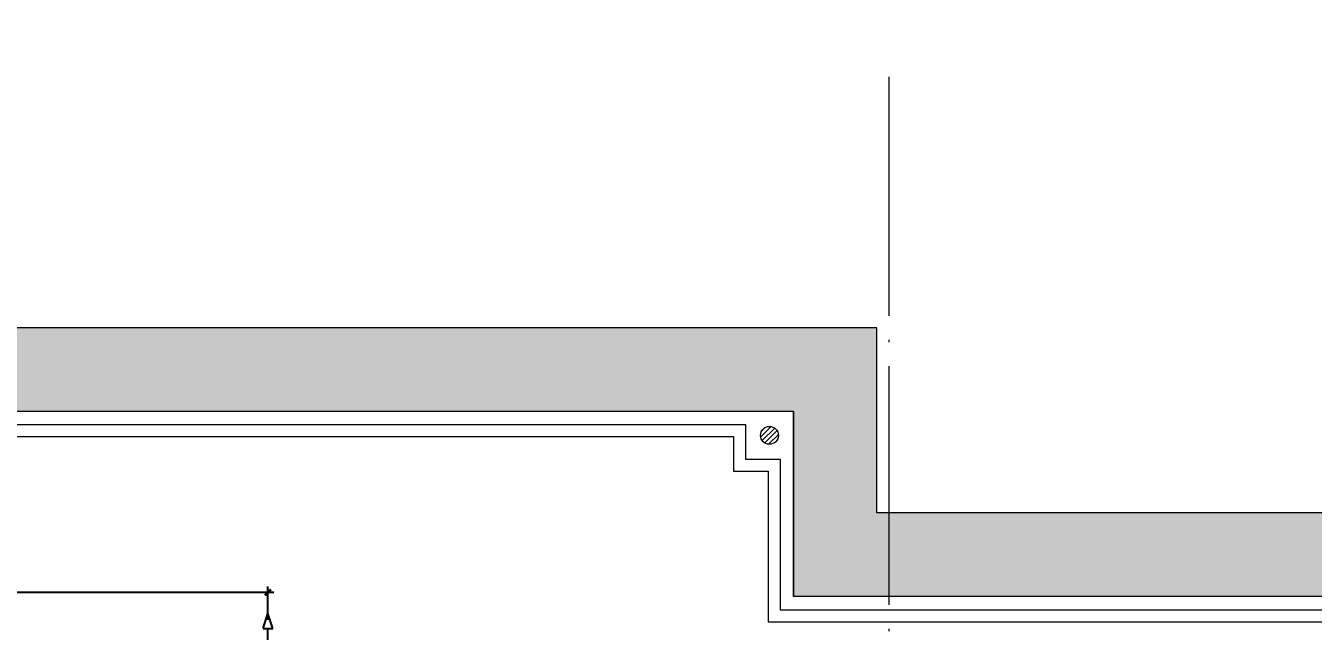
# Model space of a CAD drawing. Extents: x 4 to 13611208, y -605838 to 574722.
# Drawn here: x 13200472 to 13211249, y 204920 to 209988 of the extents above; entities that cross this region are included whole.
import ezdxf

# ---------------------------------------------------------------- set-up
doc = ezdxf.new("R2010")
doc.units = 0
doc.header["$LTSCALE"] = 1000
doc.header["$MEASUREMENT"] = 0
doc.linetypes.add('DOTE', pattern=[2.4200000000000004, 2, -0.2, 0.02, -0.2])
doc.layers.add('DUCT-X-P标注', color=7, linetype='Continuous')
doc.layers.add('DUCT-X-P风口', color=7, linetype='Continuous')
doc.layers.add('pipe排水', color=8, linetype='Continuous', lineweight=5)
doc.layers.add('建筑底图', color=8, linetype='Continuous', lineweight=13)
doc.styles.add('du', font='gbenor.shx', dxfattribs={"width": 0.8, "bigfont": 'hztxt.shx'})
doc.dimstyles.new('67', dxfattribs={"dimscale": 100, "dimtxt": 3, "dimasz": 0.5, "dimexe": 0.5, "dimexo": 2, "dimgap": 0.5, "dimtad": 2, "dimdec": 0, "dimrnd": 5, "dimzin": 0, "dimdsep": 46, "dimtxsty": 'du', "dimblk": 'ARCHTICK', "dimcen": 0, "dimdle": 0.5, "dimclrd": 256, "dimclre": 256, "dimclrt": 256, "dimazin": 0, "dimtfac": 1, "dimtdec": 0, "dimtix": 1, "dimtmove": 2, "dimatfit": 3, "dimfxl": 100, "dimtolj": 1, "dimtzin": 0, "dimlwd": -1, "dimlwe": -1, "dimarcsym": 0})

# ---------------------------------------------------------------- blocks, each defined once
blk = doc.blocks.new('地漏')
at = {"layer": 'pipe排水'}
h = blk.add_hatch(dxfattribs=at)
h.set_pattern_fill('ANSI31', color=8, scale=25, style=0)
h.set_pattern_definition([(45, (-444803.9495521076, -349136.3974404513), (-28.0633003783411, 28.0633003783411), [])])
h.paths.add_polyline_path([(100, 0, 1), (-100, 0, 1)])
blk.add_circle((0, 0), 100, dxfattribs=at)
blk = doc.blocks.new('_ArchTick')
at = {"color": 0, "linetype": 'ByBlock', "const_width": 0.4}
blk.add_lwpolyline([(-0.5, -0.5), (0.5, 0.5)], dxfattribs=at)
blk = doc.blocks.new('*D729')
at = {"layer": 'DUCT-X-P标注', "transparency": 16777216}
for p, q in [((13197497.36620497, 205014.5119019262), (13197497.36620497, 205295)), ((13202499.86559871, 205014.5119019258), (13202499.86559871, 205295)), ((13202549.86559871, 205245), (13197447.36620497, 205245))]:
    blk.add_line(p, q, dxfattribs=at)
at = {"layer": 'DUCT-X-P标注', "transparency": 16777216, "xscale": 50, "yscale": 50, "zscale": 50, "rotation": 180}
blk.add_blockref('_ArchTick', (13197497.36620497, 205245), dxfattribs=at)
at = {"layer": 'DUCT-X-P标注', "transparency": 16777216, "xscale": 50, "yscale": 50, "zscale": 50}
blk.add_blockref('_ArchTick', (13202499.86559871, 205245), dxfattribs=at)
at = {"layer": 'DUCT-X-P标注', "transparency": 16777216, "insert": (13199998.61590184, 205445), "char_height": 300, "attachment_point": 5, "style": 'du'}
blk.add_mtext('\\A1;5000', dxfattribs=at)
blk = doc.blocks.new('$风口$00000154')
for p, q in [((150, 299.9999999999982), (150, -299.9999999999982)), ((0, 199.9999999999982), (150, 199.9999999999982)), ((0, 199.9999999999982), (0, -200.0000000000018)), ((0, 196.5779245904032), (150, 122.5552807349977)), ((0, 105.742929857146), (150, 36.9924148152877)), ((-193.5935777825289, 31.46169286800614), (-378.4477440393384, -5.638867150992155e-11)), ((-193.5935777822815, -31.46169286794429), (-193.5935777825289, 31.46169286800614)), ((0, 23.82917931137308), (150, -43.48977715108595)), ((-193.5935777822815, -31.46169286794429), (-378.4477440393384, -1.728039933368564e-10)), ((-50, -1.818989403545856e-12), (-193.5935777825216, -2.728484105318785e-11)), ((0, -58.80686063027133), (150, -122.6590778370755)), ((0, -145.2073970820802), (144.510424586937, -200.0000000000018)), ((0, -200.0000000000018), (150, -200.0000000000018))]:
    blk.add_line(p, q)

msp = doc.modelspace()

# ---------------------------------------------------------------- hatches: boundary and pattern name
at = {"layer": '建筑底图'}
h = msp.add_hatch(dxfattribs=at)
h.set_pattern_fill('钢筋混凝土', color=8, scale=100, style=0)
h.set_pattern_definition([(45, (793255.2557103541, 7.916241884231567e-09), (-176.7766952966369, 176.7766952966369), []), (49.99999999999999, (793255.2557103541, 7.916241884231567e-09), (717.2601826007534, -62.75213498259511), [75, -825]), (355, (793255.2557103541, 7.916241884231567e-09), (-138.751333613, 752.1921337000118), [60, -660]), (100.4514, (793315.0273903534, -5.229339992074529), (578.5093817140216, 689.4395420609536), [63.74019000000001, -701.142112]), (46.18420000000001, (793255.2557103541, 200.0000000079162), (1067.241048625644, -165.5190143290181), [112.5, -1237.5]), (96.6356, (793344.1924553532, 186.2066930079018), (934.6627055487033, 974.1178709004417), [95.610288, -1051.713]), (351.1842, (793255.2557103541, 200.0000000079162), (934.6619451336272, 974.1186009253246), [90, -990]), (21, (793355.2557103541, 150.0000000079162), (596.9070521184617, -402.6188906653388), [75, -825]), (326.0000000000001, (793355.2557103541, 150.0000000079162), (243.3153319215817, 725.150045046853), [60, -660]), (71.4514, (793404.9979433548, 116.4483940079226), (840.22262858149, 322.5304967099524), [63.74019000000001, -701.142112]), (37.50000000000001, (793255.2557103541, 7.916241884231567e-09), (12.15985531729067, 332.8938538313115), [0, -652, 0, -670, 0, -662.5]), (7.499999999999999, (793255.2557103541, 7.916241884231567e-09), (263.0695374421486, 394.4117118823602), [0, -382, 0, -637, 0, -252.5]), (327.5, (793032.2557103541, 7.916241884231567e-09), (533.822436172409, -22.55487173437976), [0, -250, 0, -780, 0, -1035]), (317.5, (792932.2557103541, 7.916241884231567e-09), (583.1861693423863, 100.1049823323177), [0, -325, 0, -518, 0, -735])])
h.paths.add_polyline_path([(13207597.36620496, 207459.5123766038), (13191797.40142893, 207459.5123766038), (13191797.40142893, 206759.5123766038), (13206897.36620496, 206759.5123766038), (13206897.36620496, 205209.5123766038), (13237197.36620502, 205209.5123766038), (13237197.36620502, 205909.5123766037), (13207597.36620496, 205909.5123766038)])

# ---------------------------------------------------------------- linework, layer by layer
at = {"layer": '建筑底图', "linetype": 'DOTE'}
msp.add_line((13207697.36620976, 209559.5146856282), (13207697.36620976, 180083.0282935039), dxfattribs=at)
at = {"layer": '建筑底图'}
for p, q in [((13207597.36620496, 207459.5123766038), (13192397.4014289, 207459.5123766038)), ((13207597.36620496, 205909.5123766038), (13207597.36620496, 207459.5123766038)), ((13206897.36620496, 205209.5123766038), (13206897.36620496, 206759.5123766038)), ((13206897.36620496, 206759.5123766041), (13206897.36620496, 205209.5123766041)), ((13206497.36620496, 206649.5123766041), (13206497.36620496, 206359.5123766041)), ((13206397.36620496, 206549.5123766041), (13206397.36620496, 206259.5123766041)), ((13206497.36620496, 206359.5123766041), (13206787.36620496, 206359.5123766041)), ((13206787.36620496, 206359.5123766041), (13206787.36620496, 205099.5123767307)), ((13206397.36620496, 206259.5123766041), (13206687.36620496, 206259.5123766041)), ((13206687.36620496, 206259.5123766041), (13206687.36620496, 204999.5123768458))]:
    msp.add_line(p, q, dxfattribs=at)
at = {"layer": '建筑底图', "color": 8}
for p, q in [((13206897.36620496, 206759.5123766038), (13191797.40142893, 206759.5123766038)), ((13191687.40142892, 206649.5123766041), (13206497.36620496, 206649.5123766041)), ((13191587.40142892, 206549.5123766041), (13206397.36620496, 206549.5123766041)), ((13237197.36620502, 205909.5123766037), (13207597.36620496, 205909.5123766038)), ((13237797.36620502, 205209.5123766038), (13206897.36620496, 205209.5123766038)), ((13206787.36620496, 205099.5123767307), (13229797.3662044, 205099.5123493595)), ((13206687.36620496, 204999.5123768458), (13229697.3662044, 204999.5123494787))]:
    msp.add_line(p, q, dxfattribs=at)
msp.add_lwpolyline([(13421797.36620497, 205259.5139687569), (13333997.36620318, 205259.5139784271), (13333997.36620356, 208709.5139075825), (13334747.36620447, 208709.5139075825), (13334747.36620449, 214309.5139064251), (13333997.36620323, 214309.5139683055), (13333997.36706131, 224709.5125439432), (13294898.3266213, 224709.5125439243), (13294898.3266213, 217009.5139677662), (13299947.36620429, 217009.5139677661), (13299947.36620442, 207109.5123762545), (13319627.36781459, 207109.5124487435), (13319627.36781459, 205259.5139686145), (13311597.36622271, 205259.5139686024), (13311597.36622271, 205909.5123766038), (13271047.366205, 205909.5143252863), (13271047.366205, 223959.5166330708), (13237197.36620504, 223959.5166330813), (13237197.36620504, 205909.5123766036), (13207597.36620496, 205909.5123766038), (13207597.36620496, 207459.5123766038), (13192397.4014289, 207459.5123766038), (13192397.4014289, 223759.5122452438), (13165097.40305062, 223759.5043783415)], dxfattribs=at)
at = {"layer": '建筑底图'}
msp.add_circle((13206697.36620487, 206559.5123766774), 74.99999999998633, dxfattribs=at)

# ---------------------------------------------------------------- block references
at = {"layer": 'DUCT-X-P风口', "xscale": 0.6666666666666667, "yscale": 1.25, "rotation": 270.0000000000309}
msp.add_blockref('$风口$00000154', (13202499.86559871, 204814.5119019258, 3610), dxfattribs=at)
at = {"layer": '建筑底图', "ltscale": 3.5, "xscale": 0.7499999999999998, "yscale": 0.7499999999999998, "zscale": 0.7499999999999998}
msp.add_blockref('地漏', (13206697.36620487, 206559.5123766774), dxfattribs=at)

# ---------------------------------------------------------------- dimensions: what is measured, and where the dimension line sits
at = {"layer": 'DUCT-X-P标注'}
dim = msp.add_linear_dim(base=(13197497.36620497, 205245), p1=(13202499.86559871, 204814.5119019258, 3610), p2=(13197497.36620497, 204814.5119019262), dimstyle='67', dxfattribs=at)
dim.commit()
dim.dimension.update_dxf_attribs({"geometry": '*D729', "text_midpoint": (13199998.61590184, 205445)})

doc.saveas('drawing.dxf')
